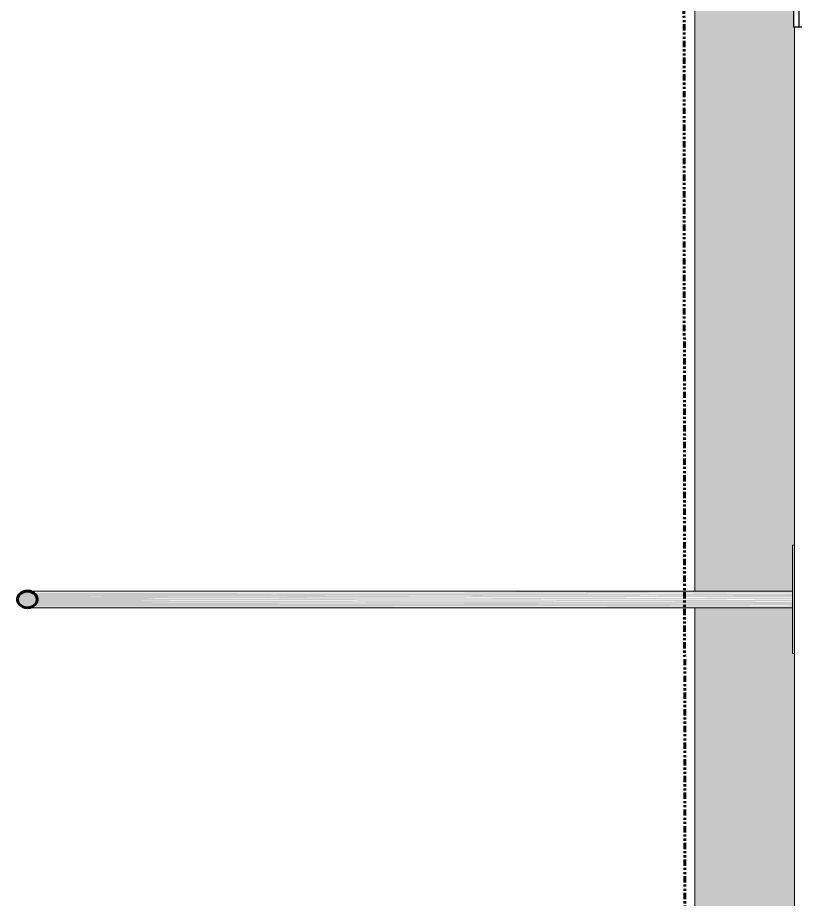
# Model space of a CAD drawing. Header units: inches. Extents: x -4169 to -1846, y 9706 to 12377.
# Drawn here: x -3907.8 to -3861.3, y 10614.3 to 10667.1 of the extents above; entities that cross this region are included whole.
import ezdxf

# ---------------------------------------------------------------- set-up
doc = ezdxf.new("R2010")
doc.units = ezdxf.units.IN
doc.header["$MEASUREMENT"] = 0
doc.linetypes.add('Aligning Line 1_8_', pattern=[0.25, 0.125, -0.125])
doc.linetypes.add('Double Dash 3_8_', pattern=[1, 0.375, -0.125, 0.125, -0.125, 0.125, -0.125])
for name, color, linetype, lineweight in [('0-1', 7, 'Continuous', 5), ('0-2', 50, 'Continuous', 18), ('0-3', 147, 'Aligning Line 1_8_', 9), ('A-DOOR-1', 250, 'Continuous', 9), ('A-DOOR-2', 90, 'Continuous', 30), ('A-DOOR-FRAM-1', 90, 'Continuous', 30), ('A-DOOR-FRAM-2', 250, 'Continuous', 9), ('A-DOOR-GLAZ-1', 250, 'Continuous', 9), ('A-WALL-10', 135, 'Continuous', 18), ('A-WALL-11', 255, 'Continuous', 18), ('A-WALL-4', 10, 'Continuous', 60), ('A-WALL-5', 50, 'Continuous', 18), ('C-PROP-LINE-1', 10, 'Double Dash 3_8_', 60)]:
    doc.layers.add(name, color=color, linetype=linetype, lineweight=lineweight)

# ---------------------------------------------------------------- blocks, each defined once
blk = doc.blocks.new('Basic Wall _ EXT - FIBER CEMENT - LARGE - ___-2162461-ENLARGED RCP - 3RD FLOOR PLAN')
at = {"layer": 'A-WALL-5'}
h = blk.add_hatch(color=256, dxfattribs=at)
h.paths.add_polyline_path([(-3861.308, 9979.605), (-3861.275, 9979.662), (-3861.302, 9979.752), (-3861.308, 9979.752), (-3861.308, 9979.611)], flags=0)
h.paths.add_polyline_path([(-3861.308, 9981.327), (-3861.275, 9981.327), (-3861.302, 9981.689), (-3861.308, 9981.689), (-3861.308, 9981.398)], flags=0)
h.paths.add_polyline_path([(-3861.302, 9981.814), (-3861.275, 9981.814), (-3861.302, 9984.439), (-3861.308, 9984.439), (-3861.308, 9981.814)], flags=0)
h.paths.add_polyline_path([(-3861.275, 9984.502), (-3861.303, 10086.452), (-3861.308, 10086.452), (-3861.291, 9984.502)], flags=0)
h.paths.add_polyline_path([(-3861.292, 10086.514), (-3861.275, 10086.514), (-3861.303, 10089.139), (-3861.308, 10089.139), (-3861.302, 10086.514)], flags=0)
h.paths.add_polyline_path([(-3861.308, 10089.202), (-3861.275, 10089.202), (-3861.303, 10167.327), (-3861.308, 10167.327), (-3861.308, 10098.316)], flags=0)
h.paths.add_polyline_path([(-3861.303, 10203.452), (-3861.275, 10203.452), (-3861.302, 10666.527), (-3861.308, 10666.527), (-3861.308, 10203.452)], flags=0)
h.paths.add_polyline_path([(-3861.308, 10702.652), (-3861.275, 10702.652), (-3861.302, 11012.502), (-3861.308, 11012.502), (-3861.308, 10711.623)], flags=0)
h.paths.add_polyline_path([(-3861.308, 11048.627), (-3861.275, 11048.627), (-3861.302, 11587.939), (-3861.308, 11587.939), (-3861.308, 11053.466)], flags=0)
h.paths.add_polyline_path([(-3861.308, 11624.064), (-3861.275, 11624.064), (-3861.302, 12009.202), (-3861.308, 12009.202), (-3861.308, 11626.555)], flags=0)
h.paths.add_polyline_path([(-3861.291, 12009.264), (-3861.275, 12009.264), (-3861.302, 12011.889), (-3861.308, 12011.889), (-3861.302, 12009.264)], flags=0)
h.paths.add_polyline_path([(-3861.302, 12011.952), (-3861.275, 12011.952), (-3861.302, 12114.277), (-3861.308, 12114.277), (-3861.308, 12011.952)], flags=0)
h.paths.add_polyline_path([(-3861.308, 12114.339), (-3861.275, 12114.339), (-3861.302, 12116.964), (-3861.308, 12116.964), (-3861.308, 12114.611)], flags=0)
h.paths.add_polyline_path([(-3861.275, 12117.089), (-3861.302, 12117.452), (-3861.308, 12117.452), (-3861.291, 12117.089)], flags=0)
h.paths.add_polyline_path([(-3861.291, 12119.027), (-3861.275, 12119.027), (-3861.302, 12119.168), (-3861.308, 12119.14), (-3861.302, 12119.027)], flags=0)
blk.add_line((-3861.308, 10203.452), (-3861.308, 10666.527), dxfattribs=at)
blk = doc.blocks.new('Basic Wall _ EXT - FIBER CEMENT - SMALL - ___-2145935-ENLARGED RCP - 3RD FLOOR PLAN')
at = {"layer": 'A-WALL-5'}
h = blk.add_hatch(color=256, dxfattribs=at)
h.paths.add_polyline_path([(-3867.288, 9973.625), (-3861.661, 9979.252), (-3861.661, 9984.502), (-3861.308, 9984.502), (-3861.308, 10086.452), (-3861.661, 10086.452), (-3861.661, 10089.202), (-3861.308, 10089.202), (-3861.308, 10129.812), (-3861.442, 10129.812), (-3861.442, 10132.559), (-3867.288, 10132.559), (-3867.288, 9973.704)], flags=0)
h.paths.add_polyline_path([(-3861.599, 9979.314), (-3861.308, 9979.638), (-3861.308, 9979.752), (-3861.599, 9979.752), (-3861.599, 9979.605)], flags=0)
h.paths.add_polyline_path([(-3861.308, 9981.327), (-3861.308, 9981.689), (-3861.599, 9981.689), (-3861.599, 9981.327)], flags=0)
h.paths.add_polyline_path([(-3861.308, 9981.814), (-3861.308, 9984.439), (-3861.599, 9984.439), (-3861.599, 9981.814)], flags=0)
h.paths.add_polyline_path([(-3861.599, 10086.514), (-3861.308, 10086.514), (-3861.308, 10089.139), (-3861.599, 10089.139), (-3861.599, 10086.889)], flags=0)
h.paths.add_polyline_path([(-3867.288, 10133.559), (-3861.442, 10133.559), (-3861.442, 10136.312), (-3861.308, 10136.312), (-3861.308, 10167.327), (-3861.38, 10167.327), (-3861.38, 10203.452), (-3861.308, 10203.452), (-3861.308, 10233.306), (-3861.442, 10233.306), (-3861.442, 10236.053), (-3867.288, 10236.053), (-3867.288, 10138.533)], flags=0)
h.paths.add_polyline_path([(-3867.288, 10237.053), (-3861.442, 10237.053), (-3861.442, 10239.806), (-3861.308, 10239.806), (-3861.308, 10348.189), (-3865.099, 10348.189), (-3865.099, 10358.189), (-3861.308, 10358.189), (-3861.308, 10629.012), (-3861.442, 10629.012), (-3861.442, 10631.759), (-3867.288, 10631.759), (-3867.288, 10239.075)], flags=0)
h.paths.add_polyline_path([(-3867.288, 10632.759), (-3861.442, 10632.759), (-3861.442, 10635.512), (-3861.308, 10635.512), (-3861.308, 10666.527), (-3861.38, 10666.527), (-3861.38, 10702.652), (-3861.308, 10702.652), (-3861.308, 10732.506), (-3861.442, 10732.506), (-3861.442, 10735.253), (-3867.288, 10735.253), (-3867.288, 10641.243)], flags=0)
h.paths.add_polyline_path([(-3867.288, 10736.253), (-3861.442, 10736.253), (-3861.442, 10739.006), (-3861.308, 10739.006), (-3861.308, 10770.527), (-3865.099, 10770.527), (-3865.099, 10780.527), (-3861.308, 10780.527), (-3861.308, 10974.8), (-3861.442, 10974.8), (-3861.442, 10977.546), (-3867.288, 10977.546), (-3867.288, 10741.785)], flags=0)
h.paths.add_polyline_path([(-3867.288, 10978.546), (-3861.442, 10978.546), (-3861.442, 10981.3), (-3861.308, 10981.3), (-3861.308, 11012.502), (-3861.38, 11012.502), (-3861.38, 11048.627), (-3861.308, 11048.627), (-3861.308, 11078.294), (-3861.442, 11078.294), (-3861.442, 11081.04), (-3867.288, 11081.04), (-3867.288, 10983.086)], flags=0)
h.paths.add_polyline_path([(-3867.288, 11082.04), (-3861.442, 11082.04), (-3861.442, 11084.794), (-3861.308, 11084.794), (-3861.308, 11087.977), (-3865.099, 11087.977), (-3865.099, 11097.977), (-3861.308, 11097.977), (-3861.308, 11346.402), (-3865.099, 11346.402), (-3865.099, 11356.402), (-3861.308, 11356.402), (-3861.308, 11550.612), (-3861.442, 11550.612), (-3861.442, 11553.359), (-3867.288, 11553.359), (-3867.288, 11083.628)], flags=0)
h.paths.add_polyline_path([(-3867.288, 11554.359), (-3861.442, 11554.359), (-3861.442, 11557.112), (-3861.308, 11557.112), (-3861.308, 11587.939), (-3861.38, 11587.939), (-3861.38, 11624.064), (-3861.308, 11624.064), (-3861.308, 11654.106), (-3861.442, 11654.106), (-3861.442, 11656.853), (-3867.288, 11656.853), (-3867.288, 11556.176)], flags=0)
h.paths.add_polyline_path([(-3861.442, 11657.853), (-3861.442, 11660.606), (-3861.308, 11660.606), (-3861.308, 11663.977), (-3865.099, 11663.977), (-3865.099, 11673.977), (-3861.308, 11673.977), (-3861.308, 12009.202), (-3861.474, 12009.202), (-3861.474, 12011.952), (-3861.308, 12011.952), (-3861.308, 12114.277), (-3861.474, 12114.277), (-3861.474, 12117.027), (-3861.661, 12117.027), (-3861.661, 12119.527), (-3867.288, 12125.153), (-3867.288, 11657.853), (-3862.357, 11657.853)], flags=0)
h.paths.add_polyline_path([(-3861.474, 11995.774), (-3862.474, 11995.774), (-3862.474, 12006.324), (-3861.474, 12006.324), (-3861.474, 11995.833)], flags=0)
h.paths.add_polyline_path([(-3861.308, 12009.264), (-3861.308, 12011.889), (-3861.411, 12011.889), (-3861.411, 12009.264)], flags=0)
h.paths.add_polyline_path([(-3861.411, 12114.339), (-3861.308, 12114.339), (-3861.308, 12116.964), (-3861.411, 12116.964), (-3861.411, 12114.714)], flags=0)
h.paths.add_polyline_path([(-3861.599, 12117.089), (-3861.308, 12117.089), (-3861.308, 12117.452), (-3861.599, 12117.452)], flags=0)
h.paths.add_polyline_path([(-3861.599, 12119.027), (-3861.308, 12119.027), (-3861.308, 12119.173), (-3861.599, 12119.464), (-3861.599, 12119.116)], flags=0)
for p, q in [((-3867.288, 10735.253), (-3867.288, 10632.759)), ((-3867.288, 10631.759), (-3867.288, 10237.053))]:
    blk.add_line(p, q, dxfattribs=at)
blk = doc.blocks.new('Door-Inswing-Andersen-400_Series-Single - 3_ 0-1_8_ x 6_ 7-1_2_ - 3rd floor-2652052-ENLARGED RCP - 3RD FLOOR PLAN')
at = {"layer": 'A-DOOR-1'}
blk.add_line((16.875, -0.656), (16.875, -34.406), dxfattribs=at)
blk.add_arc((16.875, -0.656), 33.75, 180, 270, dxfattribs=at)
at = {"layer": 'A-DOOR-2'}
for p, q in [((-16.259, 1.062), (-16.259, 0.417)), ((-16.259, 1.062), (-12.437, 1.062)), ((-12.437, 0.75), (-12.468, 1.062)), ((12.437, 1.063), (-12.437, 1.063)), ((16.259, 1.062), (12.437, 1.062)), ((12.437, 0.75), (12.468, 1.062)), ((16.259, 1.062), (16.259, 0.417)), ((-13.187, 0.656), (-12.437, 0.656)), ((-13.187, -0.656), (-13.187, 0.656)), ((-12.437, 0.656), (-12.437, 0.75)), ((12.437, 0.656), (12.437, 0.75)), ((13.187, 0.656), (12.437, 0.656)), ((13.187, -0.656), (13.187, 0.656)), ((-16.259, 0.417), (-16.875, 0.406)), ((-16.875, 0.406), (-16.875, -0.656)), ((16.259, 0.417), (16.875, 0.406)), ((16.875, 0.406), (16.875, -0.656)), ((-12.437, -0.094), (-13.187, -0.094)), ((-12.674, -0.594), (-12.468, -0.342)), ((-12.468, -0.342), (-12.437, -0.156)), ((-12.437, -0.156), (-12.437, -0.094)), ((12.437, -0.094), (13.187, -0.094)), ((12.437, -0.156), (12.437, -0.094)), ((12.468, -0.342), (12.437, -0.156)), ((12.674, -0.594), (12.468, -0.342)), ((-16.875, -0.656), (-12.437, -0.656)), ((-13.187, -0.594), (-12.674, -0.594)), ((-13.187, -0.656), (-13.187, -0.594)), ((12.437, -0.656), (-12.437, -0.656)), ((16.875, -0.656), (12.437, -0.656)), ((13.187, -0.594), (12.674, -0.594)), ((13.187, -0.656), (13.187, -0.594))]:
    blk.add_line(p, q, dxfattribs=at)
at = {"layer": 'A-DOOR-FRAM-1'}
for p, q in [((18.062, 5.094), (-18.062, 5.094)), ((-18.062, 5.094), (-18.062, -1.125)), ((18.062, -1.125), (18.062, 5.094)), ((-18.062, 4.75), (-18.062, -1.125)), ((-18.062, 4.75), (-17.031, 4.75)), ((-17.031, 3.628), (-17.031, 4.75)), ((17.031, 3.628), (17.031, 4.75)), ((18.062, 4.75), (17.031, 4.75)), ((18.062, 4.75), (18.062, -1.125)), ((-19.688, 3.438), (-18.062, 3.438)), ((-16.688, 3.388), (-17.031, 3.628)), ((-16.688, 2.387), (-16.688, 3.388)), ((16.687, 3.388), (17.031, 3.628)), ((16.687, 2.387), (16.687, 3.388)), ((19.687, 3.438), (18.062, 3.438)), ((-16, 2.231), (-16.688, 2.387)), ((-16, 1.094), (-16, 2.231)), ((16, 2.231), (16.687, 2.387)), ((16, 1.094), (16, 2.231)), ((-16.453, 0.657), (-16.453, 1.094)), ((-16.453, 1.094), (-16, 1.094)), ((16.453, 1.094), (16, 1.094)), ((16.453, 0.657), (16.453, 1.094)), ((-17.031, 0.657), (-16.453, 0.657)), ((-17.031, -1.125), (-17.031, 0.657)), ((17.031, 0.657), (16.453, 0.657)), ((17.031, -1.125), (17.031, 0.657)), ((-17.687, -1.125), (-18.062, -1.125)), ((-18.062, -1.125), (-17.031, -1.125)), ((-18.062, -1.125), (18.062, -1.125)), ((18.062, -1.125), (17.031, -1.125))]:
    blk.add_line(p, q, dxfattribs=at)
at = {"layer": 'A-DOOR-FRAM-2'}
for p, q in [((-17.313, -1.125), (-17.938, -1.125)), ((-17.938, -1.125), (-17.938, -4.438)), ((-17.313, -4.438), (-17.313, -1.125)), ((17.937, -1.125), (17.312, -1.125)), ((17.312, -1.125), (17.312, -4.438)), ((17.937, -4.438), (17.937, -1.125)), ((-17.313, -4.438), (-19.562, -4.438)), ((-19.562, -4.438), (-19.562, -5.063)), ((-17.938, -4.438), (-17.313, -4.438)), ((-17.313, -5.063), (-17.313, -4.438)), ((17.312, -4.438), (17.937, -4.438)), ((19.562, -4.438), (17.312, -4.438)), ((17.312, -4.438), (17.312, -5.063)), ((19.562, -5.063), (19.562, -4.438)), ((-19.562, -5.063), (-17.313, -5.063)), ((17.312, -5.063), (19.562, -5.063))]:
    blk.add_line(p, q, dxfattribs=at)
at = {"layer": 'A-DOOR-GLAZ-1'}
for p, q in [((12.437, 0.656), (-12.437, 0.656)), ((-12.437, 0.5), (-13.187, 0.5)), ((-13.187, 0.062), (-12.437, 0.062)), ((-12.977, 0.5), (-12.977, 0.062)), ((12.437, 0.5), (-12.437, 0.5)), ((12.437, 0.062), (-12.437, 0.062)), ((12.437, 0.5), (13.187, 0.5)), ((13.187, 0.062), (12.437, 0.062)), ((12.977, 0.5), (12.977, 0.062)), ((12.437, -0.094), (-12.437, -0.094))]:
    blk.add_line(p, q, dxfattribs=at)
blk = doc.blocks.new('Walls 58 - Walls 1-2574687-ENLARGED RCP - 3RD FLOOR PLAN')
at = {"layer": 'A-WALL-10'}
blk.add_hatch(color=256, dxfattribs=at).paths.add_polyline_path([(-3907.24, 10631.759), (-3906.966, 10631.816), (-3906.808, 10631.924), (-3906.734, 10632.009), (-3906.675, 10632.129), (-3906.655, 10632.259), (-3906.682, 10632.413), (-3906.734, 10632.509), (-3906.827, 10632.612), (-3906.949, 10632.692), (-3907.091, 10632.742), (-3907.134, 10632.748), (-3907.381, 10632.744), (-3907.63, 10632.633), (-3907.672, 10632.593), (-3907.746, 10632.509), (-3907.792, 10632.434), (-3907.825, 10632.259), (-3907.805, 10632.129), (-3907.746, 10632.009), (-3907.653, 10631.905), (-3907.531, 10631.826), (-3907.389, 10631.776), (-3907.346, 10631.77)], flags=0)
h = blk.add_hatch(color=256, dxfattribs=at)
h.paths.add_polyline_path([(-3903.142, 10631.815), (-3903.142, 10631.816), (-3906.655, 10631.816)], flags=0)
h.paths.add_polyline_path([(-3869.376, 10631.885), (-3861.442, 10631.907), (-3861.442, 10631.914), (-3894.7, 10631.89), (-3894.7, 10631.885), (-3877.817, 10631.885)], flags=0)
h.paths.add_polyline_path([(-3906.655, 10632.319), (-3869.376, 10632.397), (-3906.689, 10632.436), (-3906.675, 10632.388)], flags=0)
h.paths.add_polyline_path([(-3906.655, 10632.199), (-3861.442, 10632.28), (-3906.655, 10632.319), (-3906.655, 10632.259)], flags=0)
h.paths.add_polyline_path([(-3906.689, 10632.082), (-3861.442, 10632.157), (-3906.655, 10632.199), (-3906.675, 10632.129)], flags=0)
h.paths.add_polyline_path([(-3906.755, 10631.975), (-3869.376, 10632.023), (-3906.689, 10632.082)], flags=0)
h.paths.add_polyline_path([(-3906.689, 10632.436), (-3869.376, 10632.515), (-3906.755, 10632.543)], flags=0)
h.paths.add_polyline_path([(-3867.288, 10632.602), (-3861.442, 10632.633), (-3869.376, 10632.605), (-3867.288, 10632.603)], flags=0)
h.paths.add_polyline_path([(-3870.945, 10632.679), (-3869.376, 10632.702), (-3877.817, 10632.683)], flags=0)
h.paths.add_polyline_path([(-3906.655, 10632.744), (-3906.655, 10632.744), (-3906.689, 10632.744)], flags=0)
at = {"layer": 'A-WALL-4', "flags": 128}
for points in [[(-3907.24, 10631.759), (-3907.381, 10631.773), (-3907.514, 10631.816), (-3907.631, 10631.885), (-3907.725, 10631.975), (-3907.791, 10632.082), (-3907.825, 10632.199), (-3907.825, 10632.319), (-3907.791, 10632.436), (-3907.725, 10632.543), (-3907.631, 10632.633), (-3907.514, 10632.702), (-3907.381, 10632.744), (-3907.24, 10632.759)], [(-3907.24, 10632.759), (-3907.099, 10632.744), (-3906.966, 10632.702), (-3906.849, 10632.633), (-3906.755, 10632.543), (-3906.689, 10632.436), (-3906.655, 10632.319), (-3906.655, 10632.199), (-3906.689, 10632.082), (-3906.755, 10631.975), (-3906.849, 10631.885), (-3906.966, 10631.816), (-3907.099, 10631.773), (-3907.24, 10631.759)]]:
    blk.add_lwpolyline(points, dxfattribs=at)
at = {"layer": 'A-WALL-5'}
for p, q in [((-3907.24, 10632.759), (-3861.442, 10632.759)), ((-3861.442, 10631.759), (-3907.24, 10631.759))]:
    blk.add_line(p, q, dxfattribs=at)
blk = doc.blocks.new('Walls 60 - Walls 1-2574721-ENLARGED RCP - 3RD FLOOR PLAN')
at = {"layer": 'A-WALL-11'}
blk.add_hatch(color=256, dxfattribs=at).paths.add_polyline_path([(-3861.308, 10629.012), (-3861.308, 10635.512), (-3861.442, 10635.512), (-3861.442, 10629.012)], flags=0)
h = blk.add_hatch(color=256, dxfattribs=at)
h.paths.add_polyline_path([(-3906.966, 10631.816), (-3861.442, 10631.854), (-3861.442, 10631.885), (-3869.376, 10631.913), (-3861.442, 10631.924), (-3861.442, 10632.008), (-3906.755, 10631.975), (-3906.949, 10631.826)], flags=0)
h.paths.add_polyline_path([(-3877.817, 10631.759), (-3861.442, 10631.786), (-3861.442, 10631.818), (-3907.01, 10631.802), (-3907.134, 10631.77), (-3906.966, 10631.759), (-3886.259, 10631.759)], flags=0)
h.paths.add_polyline_path([(-3861.442, 10632.01), (-3861.442, 10632.121), (-3903.142, 10632.076), (-3867.209, 10632.019)], flags=0)
h.paths.add_polyline_path([(-3861.442, 10632.157), (-3861.442, 10632.237), (-3894.7, 10632.181), (-3867.209, 10632.162)], flags=0)
h.paths.add_polyline_path([(-3861.442, 10632.28), (-3861.442, 10632.361), (-3894.7, 10632.309), (-3867.209, 10632.285)], flags=0)
h.paths.add_polyline_path([(-3861.442, 10632.396), (-3861.442, 10632.507), (-3903.142, 10632.432), (-3867.207, 10632.401)], flags=0)
h.paths.add_polyline_path([(-3861.442, 10632.51), (-3861.442, 10632.603), (-3894.7, 10632.628), (-3894.7, 10632.633), (-3861.442, 10632.633), (-3861.442, 10632.679), (-3906.901, 10632.663), (-3906.827, 10632.612), (-3906.755, 10632.543), (-3867.209, 10632.514)], flags=0)
h.paths.add_polyline_path([(-3861.442, 10632.7), (-3861.442, 10632.732), (-3886.259, 10632.702), (-3867.209, 10632.7)], flags=0)
at = {"layer": 'A-WALL-4', "flags": 128}
for points in [[(-3907.24, 10631.759), (-3907.381, 10631.773), (-3907.514, 10631.816), (-3907.631, 10631.885), (-3907.725, 10631.975), (-3907.791, 10632.082), (-3907.825, 10632.199), (-3907.825, 10632.319), (-3907.791, 10632.436), (-3907.725, 10632.543), (-3907.631, 10632.633), (-3907.514, 10632.702), (-3907.381, 10632.744), (-3907.24, 10632.759)], [(-3907.24, 10632.759), (-3907.099, 10632.744), (-3906.966, 10632.702), (-3906.849, 10632.633), (-3906.755, 10632.543), (-3906.689, 10632.436), (-3906.655, 10632.319), (-3906.655, 10632.199), (-3906.689, 10632.082), (-3906.755, 10631.975), (-3906.849, 10631.885), (-3906.966, 10631.816), (-3907.099, 10631.773), (-3907.24, 10631.759)]]:
    blk.add_lwpolyline(points, dxfattribs=at)
at = {"layer": 'A-WALL-5'}
for p, q in [((-3861.442, 10635.512), (-3861.302, 10635.512)), ((-3861.442, 10635.512), (-3861.442, 10629.012)), ((-3907.24, 10632.759), (-3861.442, 10632.759)), ((-3861.442, 10631.759), (-3907.24, 10631.759)), ((-3861.302, 10629.012), (-3861.442, 10629.012))]:
    blk.add_line(p, q, dxfattribs=at)
blk = doc.blocks.new('Family - ___-1878357-ENLARGED RCP - 3RD FLOOR PLAN')
at = {"layer": 'C-PROP-LINE-1'}
blk.add_line((-3869.448, 12124.69), (-3867.122, 9890.979), dxfattribs=at)
blk = doc.blocks.new('CTR - 1st Phase - Shell_rvt-1-ENLARGED RCP - 3RD FLOOR PLAN')
at = {"layer": '0-2'}
for name in ['Basic Wall _ EXT - FIBER CEMENT - SMALL - ___-2145935-ENLARGED RCP - 3RD FLOOR PLAN', 'Basic Wall _ EXT - FIBER CEMENT - LARGE - ___-2162461-ENLARGED RCP - 3RD FLOOR PLAN', 'Walls 60 - Walls 1-2574721-ENLARGED RCP - 3RD FLOOR PLAN', 'Walls 58 - Walls 1-2574687-ENLARGED RCP - 3RD FLOOR PLAN']:
    blk.add_blockref(name, (0, 0), dxfattribs=at)
at = {"layer": '0-2', "rotation": 89.99999999999991}
blk.add_blockref('Door-Inswing-Andersen-400_Series-Single - 3_ 0-1_8_ x 6_ 7-1_2_ - 3rd floor-2652052-ENLARGED RCP - 3RD FLOOR PLAN', (-3856.286, 10684.589), dxfattribs=at)
at = {"layer": '0-3'}
blk.add_blockref('Family - ___-1878357-ENLARGED RCP - 3RD FLOOR PLAN', (0, 0), dxfattribs=at)

msp = doc.modelspace()

# ---------------------------------------------------------------- block references
at = {"layer": '0-1'}
msp.add_blockref('CTR - 1st Phase - Shell_rvt-1-ENLARGED RCP - 3RD FLOOR PLAN', (0, 0), dxfattribs=at)

doc.saveas('drawing.dxf')
